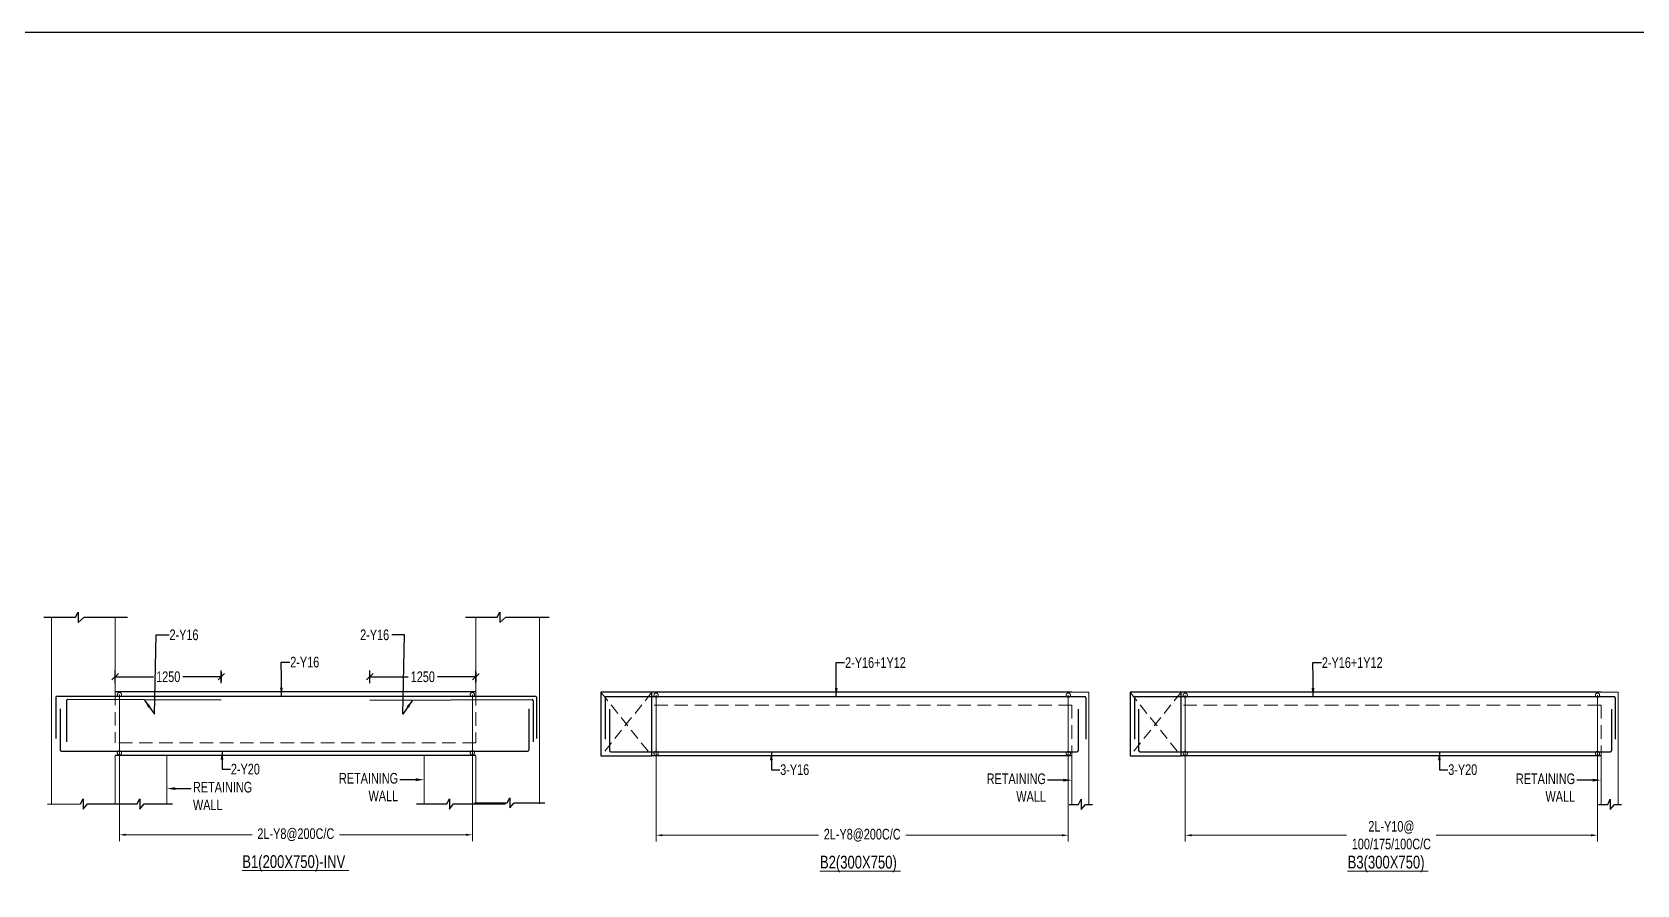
# Model space of a CAD drawing. Header units: millimetres. Extents: x 39642 to 122100, y 15829 to 56435.
# Drawn here: x 49304 to 68215, y 46386 to 56435 of the extents above; entities that cross this region are included whole.
import ezdxf

# ---------------------------------------------------------------- set-up
doc = ezdxf.new("R2010")
doc.units = ezdxf.units.MM
for name, pattern in [('CONTINOUS', [0]), ('CONTINU', [0]), ('HIDDEN', [9.525, 6.35, -3.175])]:
    doc.linetypes.add(name, pattern=pattern)
for name, color, linetype in [('-S-ARROW', 253, 'Continuous'), ('-S-DIM', 251, 'Continuous'), ('-S-MISC', 8, 'Continuous'), ('-STR-BEAM', 7, 'CONTINU'), ('-STR-REINF', 3, 'Continuous'), ('-STR-TEXT', 6, 'Continuous'), ('S- Structural', 5, 'Continuous')]:
    doc.layers.add(name, color=color, linetype=linetype)
for name, color, linetype, lineweight in [('-S-STIRUP', 11, 'Continuous', 9), ('-STR-COLUMN', 5, 'HIDDEN', 13), ('-STR-RF-DIM', 252, 'CONTINOUS', 20), ('Elevation-1', 41, 'Continuous', 20), ('S-BEAM-IDEN', 2, 'Continuous', 9), ('SEC TEXT', 9, 'Continuous', 18), ('SLAB LINE', 254, 'HIDDEN', 20)]:
    doc.layers.add(name, color=color, linetype=linetype, lineweight=lineweight)
doc.styles.add('BEAM-LS', font='romans.shx', dxfattribs={"width": 0.8})
doc.styles.add('EL', font='swisscl.ttf')
doc.styles.add('SOBHA', font='swisscl.ttf')
doc.styles.add('sobha.sed', font='swisscl.ttf')
doc.dimstyles.new('S-50', dxfattribs={"dimscale": 50, "dimtxt": 2.5, "dimasz": 1.25, "dimexe": 1, "dimexo": 1, "dimgap": 0.5, "dimtad": 1, "dimdec": 0, "dimrnd": 0.0005, "dimzin": 0, "dimdsep": 46, "dimtxsty": 'EL', "dimblk": 'ARCHTICK', "dimcen": 0.09, "dimdle": 1.5, "dimclrd": 251, "dimclre": 251, "dimclrt": 6, "dimadec": 0, "dimazin": 0, "dimtfac": 1, "dimtdec": 0, "dimtofl": 0, "dimtmove": 0, "dimatfit": 3, "dimfxl": 2, "dimtolj": 1, "dimtzin": 0, "dimlwd": -1, "dimlwe": -1, "dimarcsym": 0})
doc.dimstyles.new('S-DIM50', dxfattribs={"dimscale": 50, "dimtxt": 2.5, "dimasz": 1.5, "dimexe": 1.5, "dimexo": 1, "dimgap": 0.5, "dimtad": 0, "dimdec": 0, "dimzin": 0, "dimdsep": 46, "dimtxsty": 'SOBHA', "dimcen": 0.09, "dimclrd": 256, "dimclre": 256, "dimclrt": 6, "dimadec": 5, "dimazin": 0, "dimtfac": 1, "dimtdec": 0, "dimtofl": 0, "dimtmove": 0, "dimatfit": 3, "dimfxl": 0.18, "dimtolj": 1, "dimtzin": 0, "dimlwd": -1, "dimlwe": -1, "dimarcsym": 0})
doc.dimstyles.new('STIRUP', dxfattribs={"dimscale": 50, "dimtxt": 2.5, "dimasz": 2.2, "dimexe": 0, "dimexo": 0, "dimgap": 0.5, "dimtad": 0, "dimdec": 0, "dimzin": 0, "dimdsep": 46, "dimtxsty": 'BEAM-LS', "dimblk": 'DOTSMALL', "dimcen": 0.09, "dimclrd": 256, "dimclre": 256, "dimclrt": 256, "dimadec": 5, "dimazin": 0, "dimtfac": 1, "dimtdec": 0, "dimtofl": 0, "dimtmove": 0, "dimatfit": 3, "dimldrblk": 'DOTSMALL', "dimfxl": 0, "dimfxlon": 1, "dimtolj": 1, "dimtzin": 0, "dimlwd": -1, "dimlwe": -1, "dimarcsym": 0})

# ---------------------------------------------------------------- blocks, each defined once
blk = doc.blocks.new('_DotSmall')
at = {"color": 0, "linetype": 'ByBlock', "const_width": 0.5}
blk.add_lwpolyline([(-0.0625, 0, 1), (0.0625, 0, 1)], format="xyb", close=True, dxfattribs=at)
blk = doc.blocks.new('*D21')
at = {"layer": '-S-STIRUP', "ltscale": 100, "transparency": 16777216}
blk.add_line((54492, 47942), (54492, 48628), dxfattribs=at)
at = {"layer": '-S-STIRUP', "linetype": 'CONTINU', "ltscale": 100, "transparency": 16777216, "xscale": 100, "yscale": 100, "zscale": 100}
for p, rotation in [((54492, 48628), 90), ((54492, 47942), 270)]:
    blk.add_blockref('_DotSmall', p, dxfattribs=dict(at, rotation=rotation))
blk = doc.blocks.new('*D22')
at = {"layer": '-S-STIRUP', "ltscale": 100, "transparency": 16777216}
blk.add_line((50333, 47942), (50333, 48628), dxfattribs=at)
at = {"layer": '-S-STIRUP', "linetype": 'CONTINU', "ltscale": 100, "transparency": 16777216, "xscale": 100, "yscale": 100, "zscale": 100}
for p, rotation in [((50333, 48628), 90), ((50333, 47942), 270)]:
    blk.add_blockref('_DotSmall', p, dxfattribs=dict(at, rotation=rotation))
blk = doc.blocks.new('_ArchTick')
at = {"color": 0, "linetype": 'ByBlock', "const_width": 0.15}
blk.add_lwpolyline([(-0.5, -0.5), (0.5, 0.5)], dxfattribs=at)
blk = doc.blocks.new('*D23')
at = {"layer": '-STR-RF-DIM', "transparency": 16777216}
for p, q in [((50333, 48023), (50333, 46902)), ((54492, 47977), (54492, 46902)), ((50408, 46977), (51898, 46977)), ((54417, 46977), (52926, 46977))]:
    blk.add_line(p, q, dxfattribs=at)
for points in [[(50408, 46989), (50408, 46964), (50333, 46977)], [(54417, 46989), (54417, 46964), (54492, 46977)]]:
    blk.add_solid(points, dxfattribs=at)
at = {"layer": '-STR-RF-DIM', "color": 6, "transparency": 16777216, "insert": (52412, 46977), "char_height": 125, "attachment_point": 5, "style": 'SOBHA'}
blk.add_mtext('\\A1;2L-Y8@200C/C', dxfattribs=at)
blk = doc.blocks.new('_Oblique')
at = {"color": 0, "linetype": 'ByBlock', "lineweight": -2}
for p, q in [((-0.5, -0.5), (0.5, 0.5)), ((0, 0.71), (0, -0.71))]:
    blk.add_line(p, q, dxfattribs=at)
blk = doc.blocks.new('*D24')
at = {"layer": '-S-DIM', "transparency": 16777216}
for p, q in [((50283, 48763), (50283, 48913)), ((50283, 48838), (50736, 48838)), ((51533, 48838), (51080, 48838)), ((51533, 48763), (51533, 48913))]:
    blk.add_line(p, q, dxfattribs=at)
at = {"layer": '-S-DIM', "transparency": 16777216, "xscale": 75, "yscale": 75, "zscale": 75, "rotation": 180}
blk.add_blockref('_Oblique', (50283, 48838), dxfattribs=at)
at = {"layer": '-S-DIM', "transparency": 16777216, "xscale": 75, "yscale": 75, "zscale": 75}
blk.add_blockref('_Oblique', (51533, 48838), dxfattribs=at)
at = {"layer": '-S-DIM', "color": 6, "transparency": 16777216, "insert": (50908, 48838), "char_height": 125, "attachment_point": 5, "style": 'SOBHA'}
blk.add_mtext('\\A1;1250', dxfattribs=at)
blk = doc.blocks.new('*D25')
at = {"layer": '-S-DIM', "transparency": 16777216}
for p, q in [((53284, 48763), (53284, 48913)), ((53284, 48838), (53737, 48838)), ((54533, 48838), (54080, 48838)), ((54533, 48763), (54533, 48913))]:
    blk.add_line(p, q, dxfattribs=at)
at = {"layer": '-S-DIM', "transparency": 16777216, "xscale": 75, "yscale": 75, "zscale": 75, "rotation": 180}
blk.add_blockref('_Oblique', (53284, 48838), dxfattribs=at)
at = {"layer": '-S-DIM', "transparency": 16777216, "xscale": 75, "yscale": 75, "zscale": 75}
blk.add_blockref('_Oblique', (54533, 48838), dxfattribs=at)
at = {"layer": '-S-DIM', "color": 6, "transparency": 16777216, "insert": (53908, 48838), "char_height": 125, "attachment_point": 5, "style": 'SOBHA'}
blk.add_mtext('\\A1;1250', dxfattribs=at)
blk = doc.blocks.new('A$Cd5a942ff')
at = {"layer": '-S-ARROW'}
blk.add_lwpolyline([(187, 0), (0, 0), (0, 0)], dxfattribs=at)
blk.add_solid([(187, -17), (287, 0), (187, 17)], dxfattribs=at)
blk = doc.blocks.new('*D26')
at = {"layer": '-S-STIRUP', "ltscale": 100, "transparency": 16777216}
blk.add_line((61515, 47936), (61515, 48622), dxfattribs=at)
at = {"layer": '-S-STIRUP', "linetype": 'CONTINU', "ltscale": 100, "transparency": 16777216, "xscale": 100, "yscale": 100, "zscale": 100}
for p, rotation in [((61515, 48622), 90), ((61515, 47936), 270)]:
    blk.add_blockref('_DotSmall', p, dxfattribs=dict(at, rotation=rotation))
blk = doc.blocks.new('*D27')
at = {"layer": '-S-STIRUP', "ltscale": 100, "transparency": 16777216}
blk.add_line((56657, 47936), (56657, 48622), dxfattribs=at)
at = {"layer": '-S-STIRUP', "linetype": 'CONTINU', "ltscale": 100, "transparency": 16777216, "xscale": 100, "yscale": 100, "zscale": 100}
for p, rotation in [((56657, 48622), 90), ((56657, 47936), 270)]:
    blk.add_blockref('_DotSmall', p, dxfattribs=dict(at, rotation=rotation))
blk = doc.blocks.new('*D28')
at = {"layer": '-STR-RF-DIM', "transparency": 16777216}
for p, q in [((56657, 48017), (56657, 46896)), ((61515, 47971), (61515, 46896)), ((56732, 46971), (58572, 46971)), ((61440, 46971), (59600, 46971))]:
    blk.add_line(p, q, dxfattribs=at)
for points in [[(56732, 46983), (56732, 46958), (56657, 46971)], [(61440, 46983), (61440, 46958), (61515, 46971)]]:
    blk.add_solid(points, dxfattribs=at)
at = {"layer": '-STR-RF-DIM', "color": 6, "transparency": 16777216, "insert": (59086, 46971), "char_height": 125, "attachment_point": 5, "style": 'SOBHA'}
blk.add_mtext('\\A1;2L-Y8@200C/C', dxfattribs=at)
blk = doc.blocks.new('*D29')
at = {"layer": '-S-STIRUP', "ltscale": 100, "transparency": 16777216}
blk.add_line((67751, 47936), (67751, 48622), dxfattribs=at)
at = {"layer": '-S-STIRUP', "linetype": 'CONTINU', "ltscale": 100, "transparency": 16777216, "xscale": 100, "yscale": 100, "zscale": 100}
for p, rotation in [((67751, 48622), 90), ((67751, 47936), 270)]:
    blk.add_blockref('_DotSmall', p, dxfattribs=dict(at, rotation=rotation))
blk = doc.blocks.new('*D30')
at = {"layer": '-S-STIRUP', "ltscale": 100, "transparency": 16777216}
blk.add_line((62893, 47936), (62893, 48622), dxfattribs=at)
at = {"layer": '-S-STIRUP', "linetype": 'CONTINU', "ltscale": 100, "transparency": 16777216, "xscale": 100, "yscale": 100, "zscale": 100}
for p, rotation in [((62893, 48622), 90), ((62893, 47936), 270)]:
    blk.add_blockref('_DotSmall', p, dxfattribs=dict(at, rotation=rotation))
blk = doc.blocks.new('*D31')
at = {"layer": '-STR-RF-DIM', "transparency": 16777216}
for p, q in [((62893, 48017), (62893, 46896)), ((67751, 47971), (67751, 46896)), ((62968, 46971), (64792, 46971)), ((67676, 46971), (65851, 46971))]:
    blk.add_line(p, q, dxfattribs=at)
for points in [[(62968, 46983), (62968, 46958), (62893, 46971)], [(67676, 46983), (67676, 46958), (67751, 46971)]]:
    blk.add_solid(points, dxfattribs=at)
at = {"layer": '-STR-RF-DIM', "color": 6, "transparency": 16777216, "insert": (65322, 46971), "char_height": 125, "attachment_point": 5, "style": 'SOBHA'}
blk.add_mtext('\\A1;2L-Y10@\\P100/175/100C/C', dxfattribs=at)

msp = doc.modelspace()

# ---------------------------------------------------------------- linework, layer by layer
at = {"layer": '-S-ARROW'}
for points, elevation in [([(50993.5, 47520.9), (51180.1, 47520.9), (51180.1, 47520.9)], 0), ([(53823.5, 47625.8), (53636.8, 47625.8), (53636.8, 47625.8)], 0), ([(61457.2, 47620), (61270.5, 47620), (61270.5, 47620)], 178586.6), ([(67692.8, 47620), (67506.1, 47620), (67506.1, 47620)], 178586.6)]:
    msp.add_lwpolyline(points, dxfattribs=dict(at, elevation=elevation))
for points in [[(50993.5, 47504.2, 0), (50893.5, 47520.9, 0), (50993.5, 47537.6, 0)], [(53823.5, 47609.1, 0), (53923.5, 47625.8, 0), (53823.5, 47642.5, 0)], [(61457.2, 47603.3, 178586.6), (61557.2, 47620, 178586.6), (61457.2, 47636.6, 178586.6)], [(67692.8, 47603.3, 178586.6), (67792.8, 47620, 178586.6), (67692.8, 47636.6, 178586.6)]]:
    msp.add_solid(points, dxfattribs=at)
at = {"layer": '-S-MISC', "linetype": 'ByBlock', "ltscale": 1000}
for points, elevation in [([(49441.6, 49540.3), (49814.4, 49540.3), (49845.3, 49600), (49845.3, 49479.8), (49915.7, 49540.3), (50426.8, 49540.3)], 0), ([(54410.5, 49540.3), (54783.4, 49540.3), (54814.2, 49600), (54814.2, 49479.8), (54884.6, 49540.3), (55395.7, 49540.3)], 0), ([(49486.1, 47338.5), (49874.3, 47340.3), (49905.1, 47400), (49905.1, 47279.8), (49955, 47340.3), (50333.3, 47340.3)], 0), ([(50214.3, 47340.3), (50542.7, 47340.3), (50573.6, 47400), (50573.6, 47279.8), (50623.4, 47340.3), (50958.2, 47340.3)], 0), ([(53835.5, 47340.3), (54189.8, 47340.3), (54220.7, 47400), (54220.7, 47279.8), (54270.5, 47340.3), (54882.2, 47340.3)], 0), ([(54517.7, 47352.9), (54903.3, 47353.5), (54934.2, 47413.1), (54934.2, 47293), (54984, 47353.5), (55347.1, 47353.5)], 0), ([(61526.8, 47334.8), (61635, 47334.9), (61665.9, 47394.6), (61665.9, 47274.4), (61715.7, 47334.9), (61799, 47334.9)], 178586.6), ([(67762.3, 47334.8), (67870.6, 47334.9), (67901.5, 47394.6), (67901.5, 47274.4), (67951.3, 47334.9), (68034.6, 47334.9)], 178586.6)]:
    msp.add_lwpolyline(points, dxfattribs=dict(at, elevation=elevation))
at = {"layer": '-STR-BEAM'}
for p, q in [((54533.4, 48661.3, 0), (50283.4, 48661.3, 0)), ((61557.2, 48655.4, 178586.6), (56607.2, 48655.4, 178586.6)), ((67792.8, 48655.4, 178586.6), (62842.8, 48655.4, 178586.6)), ((54533.4, 47911.3, 0), (50283.4, 47911.3, 0)), ((61557.2, 47905.4, 178586.6), (56607.2, 47905.4, 178586.6)), ((67792.8, 47905.4, 178586.6), (62842.8, 47905.4, 178586.6))]:
    msp.add_line(p, q, dxfattribs=at)
at = {"layer": '-STR-BEAM', "elevation": 178586.6}
for points in [[(56607.2, 48655.4), (56007.2, 48655.4), (56007.2, 47905.4), (56607.2, 47905.4), (56607.2, 48655.4)], [(62842.8, 48655.4), (62242.8, 48655.4), (62242.8, 47905.4), (62842.8, 47905.4), (62842.8, 48655.4)]]:
    msp.add_lwpolyline(points, dxfattribs=at)
at = {"layer": '-STR-COLUMN', "linetype": 'Continuous', "ltscale": 10}
for p, q in [((49533.4, 49540.3, 0), (49533.4, 47340.3, 0)), ((50283.4, 49540.3, 0), (50283.4, 48661.3, 0)), ((54533.4, 48658.5, 0), (54533.4, 49540.3, 0)), ((55283.4, 47340.3, 0), (55283.4, 49540.3, 0)), ((61557.2, 48655.4, 178586.6), (61757.2, 48655.4, 178586.6)), ((61757.2, 47334.5, 178586.6), (61757.2, 48655.4, 178586.6)), ((67792.8, 48655.4, 178586.6), (67992.8, 48655.5, 178586.6)), ((67992.8, 47334.5, 178586.6), (67992.8, 48655.5, 178586.6)), ((50283.4, 47911.3, 0), (50283.4, 47340.3, 0)), ((50893.5, 47911.3, 0), (50893.5, 47340.3, 0)), ((53923.5, 47911.3, 0), (53923.5, 47340.3, 0)), ((54533.4, 47911.3, 0), (54533.4, 47340.3, 0)), ((61557.2, 47905.4, 178586.6), (61557.2, 47334.5, 178586.6)), ((67792.8, 47905.4, 178586.6), (67792.8, 47334.5, 178586.6))]:
    msp.add_line(p, q, dxfattribs=at)
at = {"layer": '-STR-REINF', "ltscale": 10}
for p, q in [((49599.1, 48611.3, 0), (55233.4, 48611.3, 0)), ((56072.9, 48605.4, 178586.6), (61707.2, 48605.4, 178586.6)), ((62308.4, 48605.4, 178586.6), (67942.8, 48605.4, 178586.6)), ((49584.1, 48596.3, 0), (49584.1, 48110.6, 0)), ((49634.1, 48461.9, 0), (49634.1, 47976.3, 0)), ((49707.8, 48555.8, 0), (49707.8, 48070.1, 0)), ((51533.8, 48564.2, 0), (49722.8, 48570.8, 0)), ((53283.1, 48564.2, 0), (55195.1, 48570.8, 0)), ((55157.9, 48461.9, 0), (55157.9, 47976.3, 0)), ((55210, 48555.8, 0), (55210, 48070.1, 0)), ((55248.3, 48596.3, 0), (55248.3, 48110.6, 0)), ((56057.9, 48590.4, 178586.6), (56057.9, 48104.8, 178586.6)), ((56107.9, 48456.1, 178586.6), (56107.9, 47970.4, 178586.6)), ((61631.6, 48456.1, 178586.6), (61631.6, 47970.4, 178586.6)), ((61722.1, 48590.4, 178586.6), (61722.1, 48104.8, 178586.6)), ((62293.4, 48590.4, 178586.6), (62293.4, 48104.8, 178586.6)), ((62343.4, 48456.1, 178586.6), (62343.4, 47970.4, 178586.6)), ((67917.2, 48456.1, 178586.6), (67917.2, 47970.4, 178586.6)), ((67957.6, 48590.4, 178586.6), (67957.6, 48104.8, 178586.6)), ((49649.1, 47961.3, 0), (55142.9, 47961.3, 0)), ((56122.9, 47955.4, 178586.6), (61616.6, 47955.4, 178586.6)), ((62358.4, 47955.4, 178586.6), (67902.2, 47955.4, 178586.6))]:
    msp.add_line(p, q, dxfattribs=at)
for centre, start, end in [((49599.1, 48596.3, 0), 90, 180), ((55233.3, 48596.3, 0), 0, 90), ((56072.9, 48590.4, 178586.6), 90, 180), ((61707.1, 48590.4, 178586.6), 0, 90), ((62308.4, 48590.4, 178586.6), 90, 180), ((67942.6, 48590.4, 178586.6), 0, 90), ((49722.8, 48555.8, 0), 90, 180), ((55195, 48555.8, 0), 0, 90), ((49649.1, 47976.3, 0), 180, 270), ((55142.9, 47976.3, 0), 270, 0), ((56122.9, 47970.4, 178586.6), 180, 270), ((61616.6, 47970.4, 178586.6), 270, 0), ((62358.4, 47970.4, 178586.6), 180, 270), ((67902.2, 47970.4, 178586.6), 270, 0)]:
    msp.add_arc(centre, 15, start, end, dxfattribs=at)
at = {"layer": 'S- Structural', "ltscale": 20}
msp.add_lwpolyline([(39641.8, 56435.3), (122100, 56435.3), (122100, 15829.3), (39641.8, 15829.3)], close=True, dxfattribs=at)
at = {"layer": 'S-BEAM-IDEN', "color": 9, "linetype": 'HIDDEN', "ltscale": 20}
for p, q in [((56007.2, 48655.4, 178586.6), (56607.2, 47905.4, 178586.6)), ((56607.2, 48655.4, 178586.6), (56007.2, 47905.4, 178586.6)), ((62242.8, 48655.4, 178586.6), (62842.8, 47905.4, 178586.6)), ((62842.8, 48655.4, 178586.6), (62242.8, 47905.4, 178586.6))]:
    msp.add_line(p, q, dxfattribs=at)
at = {"layer": 'SLAB LINE', "linetype": 'HIDDEN', "ltscale": 25}
for p, q in [((50283.4, 48661.3, 0), (50283.4, 48061.3, 0)), ((54533.4, 48658.5, 0), (54533.4, 48061.3, 0)), ((61557.2, 48505.4, 178586.6), (56607.2, 48505.4, 178586.6)), ((61557.2, 48505.4, 178586.6), (61557.2, 47905.4, 178586.6)), ((67792.8, 48505.4, 178586.6), (62842.8, 48505.4, 178586.6)), ((67792.8, 48505.4, 178586.6), (67792.8, 47905.4, 178586.6)), ((54533.4, 48061.3, 0), (50283.4, 48061.3, 0))]:
    msp.add_line(p, q, dxfattribs=at)

# ---------------------------------------------------------------- block references
at = {"layer": 'Elevation-1', "color": 6, "ltscale": 20}
msp.add_blockref('A$Cd5a942ff', (53636.8, 47625.8, 0), dxfattribs=at)

# ---------------------------------------------------------------- texts
at = {"layer": '-STR-TEXT', "color": 6, "char_height": 125, "style": 'SOBHA'}
for s, insert, attachment_point in [('\\A1;2-Y16', (50922.8, 49268.7, 178586.6), 7), ('\\A1;2-Y16', (53511.6, 49268.7, 178586.6), 9), ('\\A1;2-Y16', (52345.9, 49073.8, 0), 1), ('\\A1;2-Y16+1Y12', (58884.1, 49067.9, 178586.6), 1)]:
    msp.add_mtext(s, dxfattribs=dict(at, insert=insert, attachment_point=attachment_point))
for s, insert, width, attachment_point in [('\\A1;2-Y16+1Y12', (64502.6, 49067.9, 178586.6), 353.539, 1), ('\\A1;2-Y20', (51645.9, 47686, 0), 281.386, 7), ('\\A1;3-Y16', (58119.6, 47680.2, 178586.6), 281.386, 7), ('\\A1;3-Y20', (65991.9, 47680.2, 178586.6), 281.386, 7)]:
    msp.add_mtext(s, dxfattribs=dict(at, insert=insert, width=width, attachment_point=attachment_point))
at = {"layer": 'SEC TEXT', "color": 1, "linetype": 'ByBlock', "style": 'sobha.sed'}
for s, p in [('%%UB1(200X750)-INV ', (51780.7, 46585.3, 0)), ('%%UB2(300X750) ', (58587.8, 46579.5, 178586.6)), ('%%UB3(300X750) ', (64806.5, 46579.5, 178586.6))]:
    msp.add_text(s, height=150, rotation=359.98928, dxfattribs=at).set_placement(p)
at = {"layer": 'SEC TEXT', "color": 1, "linetype": 'ByBlock', "char_height": 125, "style": 'sobha.sed'}
for insert, attachment_point, rotation in [((53617.2, 47705), 3, 0.01072), ((61250.9, 47699.2, 178586.6), 3, 0.01072), ((67486.5, 47699.2, 178586.6), 3, 0.01072), ((51199.7, 47600.1), 1, 359.98928)]:
    msp.add_mtext_dynamic_manual_height_columns('RETAINING \\PWALL', width=515.248, gutter_width=1750, heights=[0], dxfattribs=dict(at, insert=insert, attachment_point=attachment_point, rotation=rotation))

# ---------------------------------------------------------------- dimensions: what is measured, and where the dimension line sits
at = {"layer": '-S-DIM'}
dim = msp.add_linear_dim(base=(51533.4, 48838, 0), p1=(50283.4, 48661.3, 0), p2=(51533.4, 48547.7, 0), dimstyle='S-DIM50', override={"dimscale": 1, "dimtxt": 125, "dimasz": 75, "dimexe": 75, "dimexo": 0, "dimgap": 25, "dimblk1": 'Oblique', "dimblk2": 'Oblique', "dimsah": 1, "dimcen": 4.5, "dimfxl": 75, "dimfxlon": 1}, dxfattribs=at)
dim.commit()
dim.dimension.update_dxf_attribs({"geometry": '*D24', "text_midpoint": (50908.4, 48838, 0)})
dim = msp.add_linear_dim(base=(53283.5, 48838, 0), p1=(54533.4, 48661.3, 0), p2=(53283.5, 48547.7, 0), angle=180, dimstyle='S-DIM50', override={"dimscale": 1, "dimtxt": 125, "dimasz": 75, "dimexe": 75, "dimexo": 0, "dimgap": 25, "dimblk1": 'Oblique', "dimblk2": 'Oblique', "dimsah": 1, "dimcen": 4.5, "dimfxl": 75, "dimfxlon": 1}, dxfattribs=at)
dim.commit()
dim.dimension.update_dxf_attribs({"geometry": '*D25', "text_midpoint": (53908.5, 48838, 0)})
at = {"layer": '-S-STIRUP', "linetype": 'CONTINU', "ltscale": 100}
for base, p1, p2, picture, middle in [((50333.3, 48628.3, 178586.6), (50333.3, 47941.5, 178586.6), (50333.3, 48628.3, 178586.6), '*D22', (50333.3, 48284.9, 178586.6)), ((54491.7, 48628.3, 178586.6), (54491.7, 47941.5, 178586.6), (54491.7, 48628.3, 178586.6), '*D21', (54491.7, 48284.9, 178586.6)), ((56657, 48622.4, 357173.2), (56657, 47935.7, 357173.2), (56657, 48622.4, 357173.2), '*D27', (56657, 48279.1, 357173.2)), ((61515.4, 48622.4, 357173.2), (61515.4, 47935.7, 357173.2), (61515.4, 48622.4, 357173.2), '*D26', (61515.4, 48279.1, 357173.2)), ((62892.6, 48622.4, 357173.2), (62892.6, 47935.7, 357173.2), (62892.6, 48622.4, 357173.2), '*D30', (62892.6, 48279.1, 357173.2)), ((67751, 48622.4, 357173.2), (67751, 47935.7, 357173.2), (67751, 48622.4, 357173.2), '*D29', (67751, 48279.1, 357173.2))]:
    dim = msp.add_linear_dim(base=base, p1=p1, p2=p2, angle=90, text=' ', dimstyle='STIRUP', override={"dimasz": 2}, dxfattribs=at)
    dim.commit()
    dim.dimension.update_dxf_attribs({"geometry": picture, "text_midpoint": middle})
at = {"layer": '-STR-RF-DIM'}
for base, p1, p2, text, picture, middle in [((54491.6, 46976.7, 178586.6), (50333.3, 48022.5, 178586.6), (54491.6, 47977.3, 178586.6), '2L-Y8@200C/C', '*D23', (52412.5, 46976.7, 178586.6)), ((61515.4, 46970.9, 357173.2), (56657, 48016.7, 357173.2), (61515.4, 47971.5, 357173.2), '2L-Y8@200C/C', '*D28', (59086.2, 46970.9, 357173.2)), ((67750.9, 46970.9, 357173.2), (62892.6, 48016.7, 357173.2), (67750.9, 47971.5, 357173.2), '2L-Y10@\\P100/175/100C/C', '*D31', (65321.8, 46970.9, 357173.2))]:
    dim = msp.add_linear_dim(base=base, p1=p1, p2=p2, text=text, dimstyle='S-DIM50', override={"dimscale": 1, "dimtxt": 125, "dimasz": 75, "dimexe": 75, "dimexo": 0, "dimgap": 25, "dimsah": 1, "dimcen": 4.5, "dimfxl": 75}, dxfattribs=at)
    dim.commit()
    dim.dimension.update_dxf_attribs({"geometry": picture, "text_midpoint": middle})

# ---------------------------------------------------------------- leaders
at = {"layer": '-S-ARROW', "annotation_type": 0, "has_hookline": 1}
for points, hookline_direction, text_width in [([(50629.2, 48564, 178586.6), (50744.7, 48397.5, 178586.6), (50766.4, 49331.2, 178586.6), (50917.8, 49331.2, 178586.6)], 1, 353.5), ([(53787.7, 48564, 178586.6), (53672.2, 48397.5, 178586.6), (53693.9, 49331.2, 178586.6), (53542.5, 49331.2, 178586.6)], 1, 353.5), ([(52241.9, 48611.3, 0), (52241.9, 48824, 0), (52240.9, 49011.3, 0), (52340.9, 49011.3, 0)], 0, 353.5), ([(58780.1, 48605.4, 178586.6), (58780.1, 49005.4, 178586.6), (58879.1, 49005.4, 178586.6)], 1, 804.7), ([(64398.5, 48605.4, 178586.6), (64398.5, 48818.2, 178586.6), (64397.6, 49005.4, 178586.6), (64497.6, 49005.4, 178586.6)], 0, 804.7), ([(51541.8, 47961.3, 0), (51541.8, 47748.5, 0), (51640.9, 47748.5, 0)], 1, 353.5), ([(58015.6, 47955.4, 178586.6), (58015.6, 47742.7, 178586.6), (58114.6, 47742.7, 178586.6)], 1, 353.8), ([(65887.8, 47955.4, 178586.6), (65887.8, 47742.7, 178586.6), (65986.9, 47742.7, 178586.6)], 1, 353.8)]:
    msp.add_leader(points, dimstyle='S-50', override={"dimasz": 2, "dimgap": 0.1, "dimtad": 0}, dxfattribs=dict(at, hookline_direction=hookline_direction, text_width=text_width))

doc.saveas('drawing.dxf')
